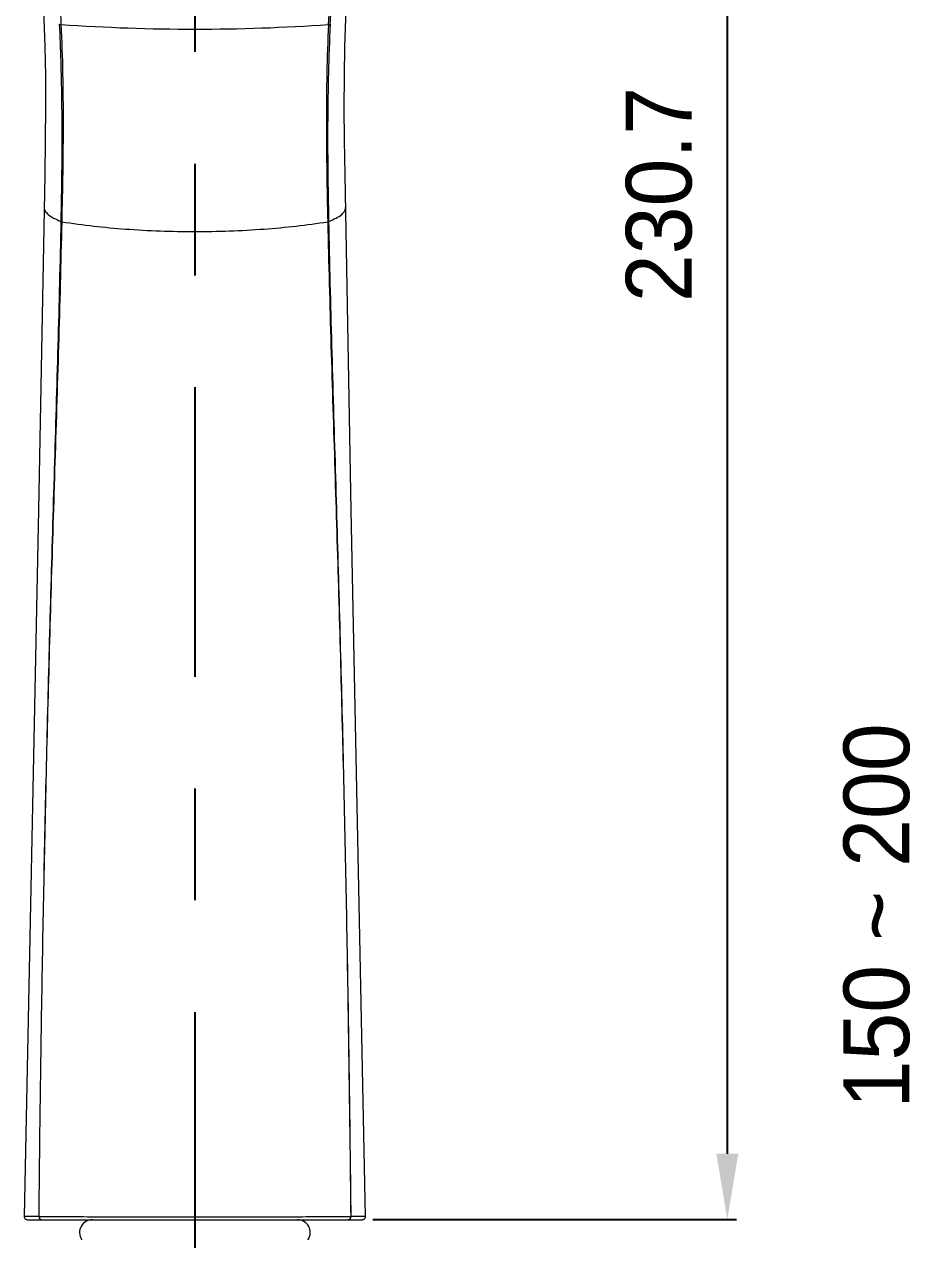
# Model space of a CAD drawing. Extents: x 8886 to 9306, y -19565 to -18971.
# Drawn here: x 9022 to 9089.2, y -19193 to -19100.6 of the extents above; entities that cross this region are included whole.
import ezdxf

# ---------------------------------------------------------------- set-up
doc = ezdxf.new("R2010")
doc.units = 0
doc.header["$MEASUREMENT"] = 0
doc.linetypes.add('CENTER', pattern=[47.5, 22, -8.5, 8.5, -8.5])
doc.linetypes.add('HIDDEN2', pattern=[4.7625, 3.175, -1.5875])
doc.layers.get('DEFPOINTS').update_dxf_attribs({"linetype": 'CONTINUOUS'})
doc.layers.add('02___PRT_ALL_AXES', color=7, linetype='CONTINUOUS')
doc.layers.add('1', color=4, linetype='HIDDEN2', lineweight=13)
doc.layers.add('5', color=2, linetype='CONTINUOUS', lineweight=9)
doc.styles.get("Standard").update_dxf_attribs({"font": ''})
doc.styles.get('Standard').set_extended_font_data('Gulim')
doc.dimstyles.new('STANDARD$0', dxfattribs={"dimtxt": 3.5, "dimasz": 2.5, "dimexe": 0.7, "dimexo": 0.7, "dimgap": 0.5, "dimtad": 3, "dimdec": 4, "dimdsep": 46, "dimtxsty": 'Standard', "dimcen": 0, "dimclrd": 2, "dimclre": 2, "dimclrt": 4, "dimadec": 0, "dimazin": 0, "dimtp": 0.2, "dimtm": 0.1, "dimtfac": 0.5, "dimtdec": 4, "dimtmove": 1, "dimatfit": 3, "dimfxl": 1, "dimtolj": 1, "dimarcsym": 0})

# ---------------------------------------------------------------- blocks, each defined once
blk = doc.blocks.new('*D6')
at = {"layer": '5', "color": 2, "lineweight": -2, "transparency": 16777216}
for p, q in [((9094.954, -19098.361), (9090.716, -19098.361)), ((9091.416, -19242.531), (9091.416, -19103.361)), ((9094.954, -19247.531), (9090.716, -19247.531))]:
    blk.add_line(p, q, dxfattribs=at)
at = {"layer": '5', "color": 2, "transparency": 16777216}
for points in [[(9090.582, -19103.361), (9092.249, -19103.361), (9091.416, -19098.361)], [(9090.582, -19242.531), (9092.249, -19242.531), (9091.416, -19247.531)]]:
    blk.add_solid(points, dxfattribs=at)
at = {"layer": 'DEFPOINTS', "color": 0, "transparency": 16777216}
for p in [(9091.416, -19098.361), (9095.654, -19098.361), (9095.654, -19247.531)]:
    blk.add_point(p, dxfattribs=at)
at = {"layer": '5', "color": 4, "transparency": 16777216, "insert": (9086.897, -19168.382), "char_height": 5, "attachment_point": 5, "rotation": 90, "bg_fill": 3, "box_fill_scale": 1.25, "bg_fill_color": 256, "bg_fill_true_color": 13158600, "bg_fill_transparency": 0}
blk.add_mtext('\\A1;150 ~ 200', dxfattribs=at)
blk = doc.blocks.new('*D24')
at = {"layer": '5', "color": 2, "lineweight": -2, "transparency": 16777216}
for p, q in [((9035.895, -19018.46), (9076.224, -19018.46)), ((9075.524, -19023.46), (9075.524, -19186.464)), ((9048.557, -19191.464), (9076.224, -19191.464))]:
    blk.add_line(p, q, dxfattribs=at)
at = {"layer": '5', "color": 2, "transparency": 16777216}
for points in [[(9074.691, -19023.46), (9076.358, -19023.46), (9075.524, -19018.46)], [(9074.691, -19186.464), (9076.358, -19186.464), (9075.524, -19191.464)]]:
    blk.add_solid(points, dxfattribs=at)
at = {"layer": 'DEFPOINTS', "color": 0, "transparency": 16777216}
for p in [(9035.195, -19018.46), (9047.857, -19191.464), (9075.524, -19191.464)]:
    blk.add_point(p, dxfattribs=at)
at = {"layer": '5', "color": 4, "transparency": 16777216, "insert": (9070.339, -19113.535), "char_height": 5, "attachment_point": 5, "rotation": 90, "bg_fill": 3, "box_fill_scale": 1.25, "bg_fill_color": 256, "bg_fill_true_color": 13158600, "bg_fill_transparency": 0}
blk.add_mtext('\\A1;230.7', dxfattribs=at)

msp = doc.modelspace()

# ---------------------------------------------------------------- linework, layer by layer
at = {"layer": '02___PRT_ALL_AXES', "color": 1, "linetype": 'CENTER'}
msp.add_line((9035.025, -19033.195), (9035.025, -19487.492), dxfattribs=at)
at = {"layer": '1', "color": 7, "linetype": 'Continuous'}
for p, q in [((9024.853, -19115.589), (9024.919, -19115.606)), ((9045.13, -19115.606), (9045.196, -19115.589)), ((9023.138, -19137.516), (9022.048, -19191.25)), ((9023.169, -19191.25), (9022.048, -19191.25)), ((9022.273, -19191.479), (9047.776, -19191.479)), ((9027.225, -19191.479), (9042.825, -19191.479)), ((9048.001, -19191.25), (9046.88, -19191.25))]:
    msp.add_line(p, q, dxfattribs=at)
for points in [[(9023.494, -19099.152), (9023.544, -19100.167), (9023.615, -19102.277), (9023.652, -19104.525), (9023.66, -19106.902), (9023.642, -19109.405), (9023.604, -19112.029), (9023.138, -19137.516)], [(9046.446, -19112.033), (9046.408, -19109.412), (9046.39, -19106.912), (9046.398, -19104.538), (9046.435, -19102.292), (9046.505, -19100.184), (9046.555, -19099.173)], [(9048.001, -19191.25), (9046.913, -19137.542), (9046.446, -19112.033)], [(9022.048, -19191.25), (9022.049, -19191.277), (9022.087, -19191.38), (9022.169, -19191.453), (9022.273, -19191.479)], [(9047.776, -19191.479), (9047.782, -19191.479), (9047.805, -19191.477), (9047.831, -19191.473), (9047.857, -19191.464), (9047.883, -19191.453), (9047.908, -19191.437), (9047.931, -19191.417), (9047.953, -19191.394), (9047.971, -19191.366), (9047.986, -19191.335), (9047.996, -19191.3), (9048.001, -19191.262), (9048.001, -19191.25)]]:
    msp.add_lwpolyline(points, dxfattribs=at)
for centre, radius, start, end in [((9035.025, -18955.51), 145.454, 265.9939, 274.00583), ((9027.225, -19192.454), 0.975, 89.99999, 212.99999), ((9042.825, -19192.454), 0.975, 326.99999, 89.99999), ((9026.558, -19192.993), 0.15, 177.07791, 183), ((9043.492, -19192.993), 0.15, 357, 2.9223)]:
    msp.add_arc(centre, radius, start, end, dxfattribs=at)
for points, knots in [([(9024.863, -19100.609), (9024.767, -19098.542), (9024.507, -19095.451), (9023.754, -19091.423), (9023.023, -19089.5), (9022.503, -19088.641)], [0, 0, 0, 0, 0.505183, 0.754921, 1, 1, 1, 1]), ([(9045.186, -19100.609), (9045.236, -19099.574), (9045.368, -19097.509), (9045.732, -19094.437), (9046.291, -19091.427), (9047.027, -19089.509), (9047.542, -19088.648)], [0, 0, 0, 0, 0.253113, 0.505253, 0.75495, 1, 1, 1, 1]), ([(9045.317, -19100.596), (9045.422, -19098.534), (9045.682, -19095.45), (9046.438, -19091.432), (9047.157, -19089.513), (9047.66, -19088.648)], [0, 0, 0, 0, 0.505235, 0.755152, 1, 1, 1, 1]), ([(9024.853, -19115.589), (9024.877, -19114.336), (9024.933, -19111.207), (9024.932, -19106.208), (9024.826, -19102.463), (9024.732, -19100.596)], [0, 0, 0, 0, 0.250651, 0.62603, 1, 1, 1, 1]), ([(9024.732, -19100.596), (9024.739, -19100.598), (9024.783, -19100.607), (9024.827, -19100.609), (9024.863, -19100.609)], [0, 0, 0, 0, 0.180617, 1, 1, 1, 1]), ([(9024.919, -19115.606), (9024.978, -19113.101), (9025.065, -19108.102), (9024.986, -19103.101), (9024.863, -19100.609)], [0, 0, 0, 0, 0.501044, 1, 1, 1, 1]), ([(9045.186, -19100.609), (9045.063, -19103.101), (9044.984, -19108.102), (9045.071, -19113.102), (9045.13, -19115.606)], [0, 0, 0, 0, 0.498956, 1, 1, 1, 1]), ([(9045.317, -19100.596), (9045.254, -19101.839), (9045.145, -19104.958), (9045.098, -19109.957), (9045.16, -19113.71), (9045.196, -19115.589)], [0, 0, 0, 0, 0.249109, 0.624125, 1, 1, 1, 1]), ([(9045.186, -19100.609), (9045.2, -19100.609), (9045.243, -19100.608), (9045.288, -19100.605), (9045.317, -19100.596)], [0, 0, 0, 0, 0.310466, 1, 1, 1, 1]), ([(9023.555, -19114.478), (9023.553, -19114.575), (9023.611, -19114.799), (9023.881, -19115.092), (9024.311, -19115.354), (9024.658, -19115.51), (9024.853, -19115.589)], [0, 0, 0, 0, 0.16292, 0.367783, 0.647686, 1, 1, 1, 1]), ([(9045.196, -19115.589), (9045.392, -19115.51), (9045.738, -19115.354), (9046.169, -19115.092), (9046.439, -19114.799), (9046.497, -19114.575), (9046.495, -19114.477)], [0, 0, 0, 0, 0.352325, 0.632226, 0.837089, 1, 1, 1, 1]), ([(9023.169, -19191.25), (9023.23, -19184.938), (9023.403, -19172.313), (9023.735, -19156.536), (9024.069, -19143.919), (9024.445, -19131.323), (9024.729, -19121.881), (9024.853, -19115.589)], [0, 0, 0, 0, 0.250218, 0.500469, 0.625545, 0.750533, 1, 1, 1, 1]), ([(9023.169, -19191.25), (9023.232, -19184.939), (9023.401, -19172.317), (9023.808, -19153.391), (9024.372, -19134.488), (9024.784, -19121.896), (9024.919, -19115.606)], [0, 0, 0, 0, 0.250222, 0.50048, 0.750547, 1, 1, 1, 1]), ([(9024.919, -19115.606), (9026.518, -19115.862), (9029.882, -19116.232), (9035.025, -19116.413), (9040.167, -19116.232), (9043.532, -19115.862), (9045.13, -19115.606)], [0, 0, 0, 0, 0.239446, 0.499978, 0.760577, 1, 1, 1, 1]), ([(9045.13, -19115.606), (9045.267, -19121.896), (9045.681, -19134.488), (9046.24, -19153.391), (9046.646, -19172.317), (9046.817, -19184.939), (9046.88, -19191.25)], [0, 0, 0, 0, 0.24945, 0.499519, 0.749777, 1, 1, 1, 1]), ([(9045.196, -19115.589), (9045.316, -19121.881), (9045.613, -19131.323), (9045.976, -19143.919), (9046.319, -19156.536), (9046.639, -19172.313), (9046.81, -19184.938), (9046.88, -19191.25)], [0, 0, 0, 0, 0.249461, 0.374454, 0.499528, 0.74978, 1, 1, 1, 1]), ([(9023.169, -19191.25), (9023.168, -19191.307), (9023.206, -19191.424), (9023.32, -19191.479), (9023.373, -19191.479)], [0, 0, 0, 0, 0.519763, 1, 1, 1, 1]), ([(9023.169, -19191.25), (9024.811, -19191.246), (9028.76, -19191.257), (9035.017, -19191.257), (9041.278, -19191.257), (9045.234, -19191.246), (9046.88, -19191.25)], [0, 0, 0, 0, 0.207769, 0.499607, 0.791641, 1, 1, 1, 1]), ([(9046.88, -19191.25), (9046.879, -19191.308), (9046.839, -19191.423), (9046.726, -19191.479), (9046.672, -19191.479)], [0, 0, 0, 0, 0.522064, 1, 1, 1, 1])]:
    msp.add_open_spline(points, degree=3, knots=knots, dxfattribs=at)

# ---------------------------------------------------------------- dimensions: what is measured, and where the dimension line sits
at = {"layer": '5'}
dim = msp.add_linear_dim(base=(9091.416, -19098.361), p1=(9095.654, -19247.531), p2=(9095.654, -19098.361), angle=90, text='150 ~ 200', dimstyle='STANDARD$0', override={"dimtxt": 5, "dimasz": 5, "dimdec": 1, "dimlfac": 1.333333, "dimzin": 9, "dimtdec": 1, "dimfxl": 1.25, "dimtfill": 1}, dxfattribs=at)
dim.commit()
dim.dimension.update_dxf_attribs({"geometry": '*D6', "text_midpoint": (9089.967, -19168.382), "dimtype": 160})

# ---------------------------------------------------------------- next in the draw order: dimensions: what is measured, and where the dimension line sits
dim = msp.add_linear_dim(base=(9075.524, -19191.464), p1=(9035.195, -19018.46), p2=(9047.857, -19191.464), angle=90, dimstyle='STANDARD$0', override={"dimtxt": 5, "dimasz": 5, "dimdec": 1, "dimlfac": 1.333333, "dimzin": 9, "dimtdec": 1, "dimfxl": 1.25, "dimtfill": 1}, dxfattribs=at)
dim.commit()
dim.dimension.update_dxf_attribs({"geometry": '*D24', "text_midpoint": (9073.406, -19113.535), "dimtype": 160})

doc.saveas('drawing.dxf')
